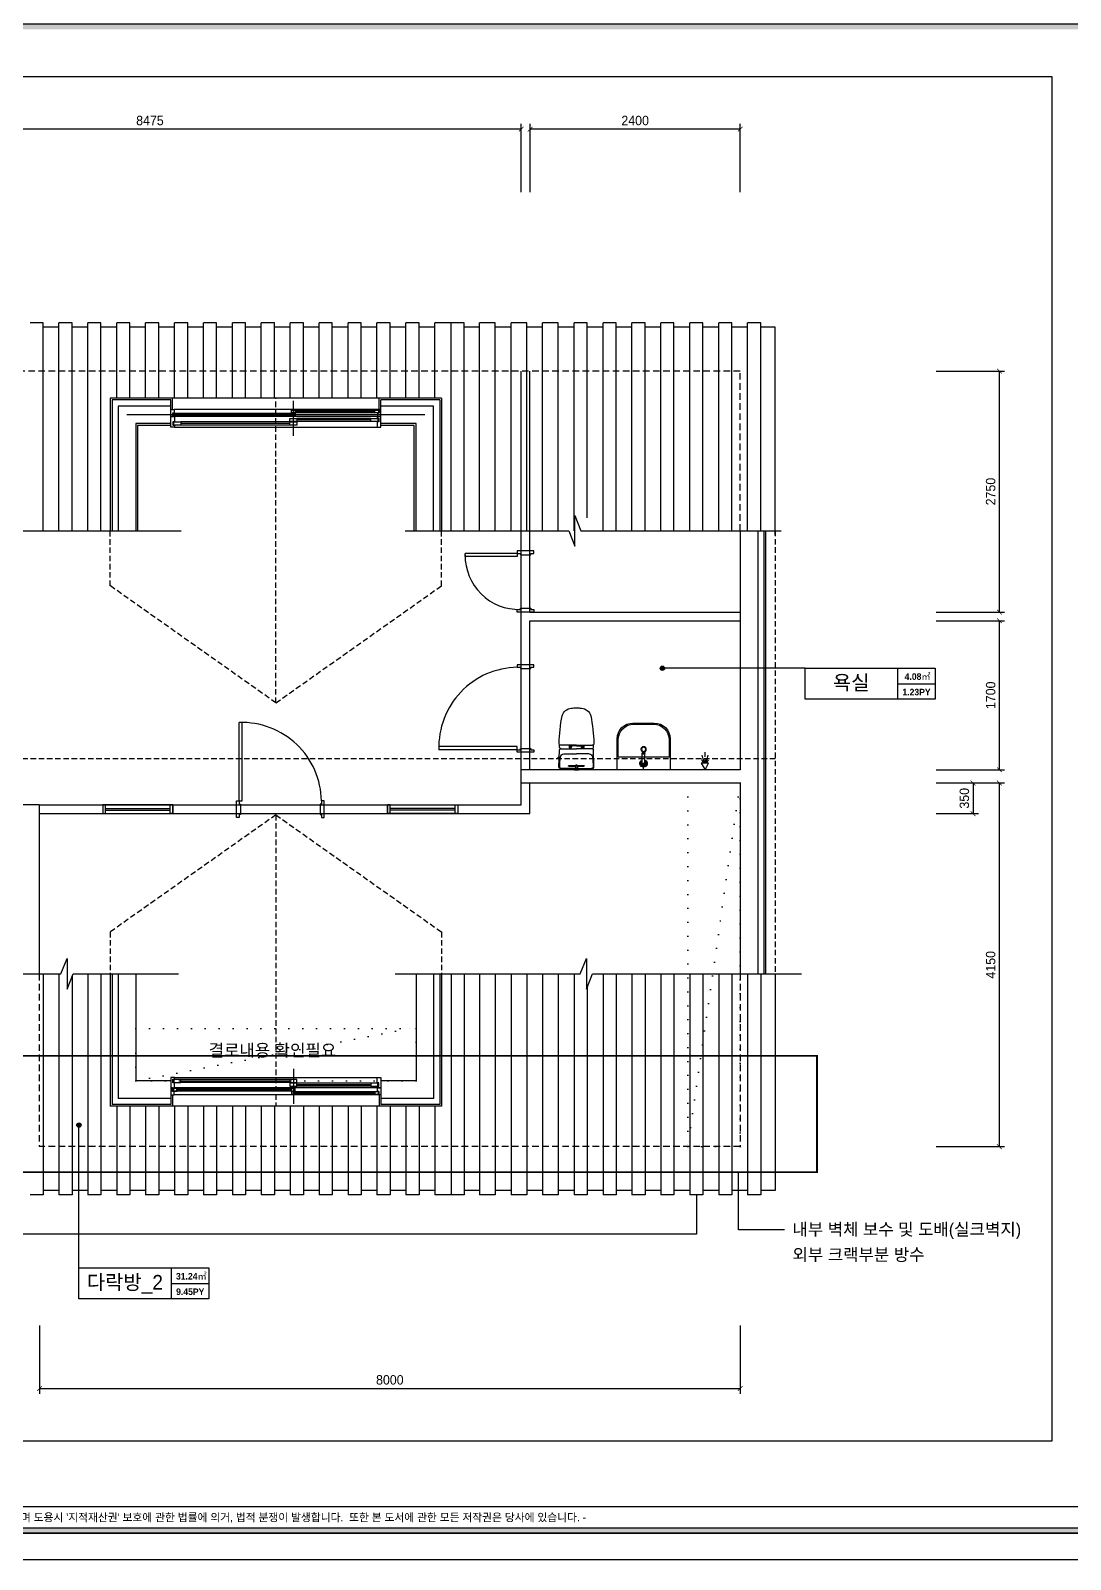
# Model space of a CAD drawing. Extents: x 11416736 to 11582377, y -14295679 to -14163266.
# Drawn here: x 11456753 to 11468621, y -14206836 to -14189391 of the extents above; entities that cross this region are included whole.
import ezdxf
from ezdxf.enums import TextEntityAlignment as Align

# ---------------------------------------------------------------- set-up
doc = ezdxf.new("R2010")
doc.units = 0
doc.header["$LTSCALE"] = 50
doc.header["$MEASUREMENT"] = 0
for name, pattern in [('DOT', [6.35, 0, -6.35]), ('HID', [2.3, 1.5, -0.8]), ('HIDDEN', [0.375, 0.25, -0.125])]:
    doc.linetypes.add(name, pattern=pattern)
doc.layers.get('0').update_dxf_attribs({"linetype": 'CONTINUOUS'})
doc.layers.get('DEFPOINTS').update_dxf_attribs({"linetype": 'CONTINUOUS'})
for name, color, linetype in [('! 01 진한선', 2, 'CONTINUOUS'), ('! 02 중간선_01', 3, 'CONTINUOUS'), ('! 04 가는선_01', 253, 'CONTINUOUS'), ('! 05 가는선_02', 252, 'CONTINUOUS'), ('! 06 중심선', 11, 'CONTINUOUS'), ('! 08 창호', 4, 'CONTINUOUS'), ('! 10 계단', 9, 'CONTINUOUS'), ('! 19 점선', 13, 'HIDDEN'), ('! 32 스크린 75', 155, 'CONTINUOUS'), ('- 02 내력벽', 2, 'CONTINUOUS'), ('- 04 마감선 01', 125, 'CONTINUOUS'), ('0-ELC TEXT', 7, 'CONTINUOUS'), ('03-TEXT', 3, 'CONTINUOUS'), ('07-DIM WAL', 5, 'CONTINUOUS'), ('6', 6, 'CONTINUOUS'), ('BATH', 4, 'CONTINUOUS'), ('C-WIN', 4, 'CONTINUOUS'), ('CO-BATH', 6, 'CONTINUOUS'), ('DIM', 7, 'CONTINUOUS'), ('F-SYM', 7, 'CONTINUOUS'), ('fin', 5, 'CONTINUOUS'), ('FORM(YOURNAME)-11', 1, 'CONTINUOUS'), ('HL', 6, 'HIDDEN'), ('TOILET-1', 6, 'CONTINUOUS'), ('도면층4', 4, 'CONTINUOUS')]:
    doc.layers.add(name, color=color, linetype=linetype)
doc.styles.add('YOURNAME', font='HY울릉도M.TTF')
doc.styles.add('넥슨고딕', font='NEXONLv1GothicBold.ttf')
doc.styles.add('코레일둥고', font='Korail_Round_Gothic_Medium.ttf')
doc.dimstyles.new('YOURNAME-60', dxfattribs={"dimscale": 60, "dimtxt": 1.8, "dimasz": 0.9, "dimexe": 1, "dimexo": 3, "dimgap": 0.7, "dimtad": 1, "dimdec": 0, "dimzin": 0, "dimdsep": 46, "dimtxsty": 'YOURNAME', "dimblk": 'ARCHTICK', "dimcen": 0, "dimclrd": 1, "dimclre": 1, "dimclrt": 7, "dimadec": 0, "dimazin": 0, "dimtfac": 1, "dimtdec": 0, "dimtix": 1, "dimtmove": 2, "dimatfit": 3, "dimldrblk": 'ARCHTICK', "dimfxl": 0, "dimtolj": 1, "dimtzin": 0, "dimarcsym": 0})

# ---------------------------------------------------------------- blocks, each defined once
blk = doc.blocks.new('FORM-PLAN')
at = {"layer": 'FORM(YOURNAME)-11'}
h = blk.add_hatch(color=256, dxfattribs=at)
h.dxf.hatch_style = 1
h.paths.add_polyline_path([(-71444, 55115), (10556, 55115), (10556, 54915), (-71444, 54915)])
h.paths.add_polyline_path([(-71444, -2085), (10556, -2085), (10556, -2285), (-71444, -2285)])
at = {"layer": 'DEFPOINTS', "color": 158}
blk.add_line((1346, -1285), (-71444, -1285), dxfattribs=at)
for points in [[(-71444, -2285), (10556, -2285), (10556, 55115), (-71444, 55115)], [(-69444, 53115), (-64, 53115), (-64, 1215), (-69444, 1215)]]:
    blk.add_lwpolyline(points, close=True, dxfattribs=at)
at = {"layer": 'FORM(YOURNAME)-11', "color": 250}
blk.add_lwpolyline([(-72444, -3285), (11556, -3285), (11556, 56115), (-72444, 56115)], close=True, dxfattribs=at)
at = {"layer": 'FORM(YOURNAME)-11'}
blk.add_lwpolyline([(-71444, -2085), (10556, -2085), (10556, -2285), (-71444, -2285)], close=True, dxfattribs=at)
at = {"layer": 'FORM(YOURNAME)-11', "color": 1, "style": 'YOURNAME'}
blk.add_text("- 본 도서는 어떠한 경우에도 무단으로 도용할 수 없으며 도용시 '지적재산권' 보호에 관한 법률에 의거, 법적 분쟁이 발생합니다.  또한 본 도서에 관한 모든 저작권은 당사에 있습니다. -", height=300, dxfattribs=at).set_placement((-32990, -1685), align=Align.MIDDLE_CENTER)
at = {"layer": 'FORM(YOURNAME)-11', "color": 3, "style": 'YOURNAME'}
for tag, height, p in [('1', 450, (9905, 18188)), ('2', 450, (9905, 17544)), ('3', 450, (9905, 16257)), ('4', 450, (9905, 14326)), ('5', 515, (9905, 12009)), ('6', 515, (9905, 9757)), ('7', 515, (9905, 7504)), ('8', 515, (9905, 5252)), ('9', 515, (9905, 2999)), ('10', 515, (5655, 811)), ('11', 515, (9905, 747)), ('12', 515, (5655, -1441)), ('13', 515, (9905, -1441))]:
    blk.add_attdef(tag, text='', height=height, dxfattribs=at).set_placement(p, align=Align.MIDDLE_RIGHT)
blk = doc.blocks.new('*U324')
at = {"layer": 'F-SYM', "xscale": 0.3, "yscale": 0.3, "zscale": 0.3}
blk.add_blockref('FORM-PLAN', (11468429, -14205851), dxfattribs=at)
blk = doc.blocks.new('FFLLOR2')
at = {"layer": '! 01 진한선'}
for points in [[(11455146, -14195269), (11457011, -14195269), (11457081, -14195444), (11457081, -14195094), (11457151, -14195269), (11459237, -14195269)], [(11461796, -14195269), (11463661, -14195269), (11463731, -14195444), (11463731, -14195094), (11463801, -14195269), (11466087, -14195269)], [(11456948, -14200324), (11457866, -14200324), (11457936, -14200149), (11457936, -14200499), (11458006, -14200324), (11459209, -14200324)], [(11461680, -14200324), (11463794, -14200324), (11463864, -14200149), (11463864, -14200499), (11463934, -14200324), (11466318, -14200324)]]:
    blk.add_lwpolyline(points, dxfattribs=at)
at = {"layer": '! 02 중간선_01', "color": 3}
for p, q in [((11457663, -14192896), (11457513, -14192896)), ((11457843, -14192946), (11457663, -14192946)), ((11457993, -14192896), (11457843, -14192896)), ((11458173, -14192946), (11457993, -14192946)), ((11458323, -14192896), (11458173, -14192896)), ((11458503, -14192946), (11458323, -14192946)), ((11458653, -14192896), (11458503, -14192896)), ((11458833, -14192946), (11458653, -14192946)), ((11458983, -14192896), (11458833, -14192896)), ((11459163, -14192946), (11458983, -14192946)), ((11459313, -14192896), (11459163, -14192896)), ((11459493, -14192946), (11459313, -14192946)), ((11459643, -14192896), (11459493, -14192896)), ((11459823, -14192946), (11459643, -14192946)), ((11459973, -14192896), (11459823, -14192896)), ((11460153, -14192946), (11459973, -14192946)), ((11460303, -14192896), (11460153, -14192896)), ((11460483, -14192946), (11460303, -14192946)), ((11460633, -14192896), (11460483, -14192896)), ((11460813, -14192946), (11460633, -14192946)), ((11460963, -14192896), (11460813, -14192896)), ((11461143, -14192946), (11460963, -14192946)), ((11461293, -14192896), (11461143, -14192896)), ((11461473, -14192946), (11461293, -14192946)), ((11461623, -14192896), (11461473, -14192896)), ((11461803, -14192946), (11461623, -14192946)), ((11461953, -14192896), (11461803, -14192896)), ((11462133, -14192946), (11461953, -14192946)), ((11462319, -14192896), (11462133, -14192896)), ((11462469, -14192896), (11462283, -14192896)), ((11462469, -14192946), (11462469, -14192896)), ((11462643, -14192946), (11462469, -14192946)), ((11462823, -14192896), (11462643, -14192896)), ((11463003, -14192946), (11462823, -14192946)), ((11463183, -14192896), (11463003, -14192896)), ((11463363, -14192946), (11463183, -14192946)), ((11463543, -14192896), (11463363, -14192896)), ((11463723, -14192946), (11463543, -14192946)), ((11463873, -14192896), (11463723, -14192896)), ((11464053, -14192946), (11463873, -14192946)), ((11464203, -14192896), (11464053, -14192896)), ((11464383, -14192946), (11464203, -14192946)), ((11464533, -14192896), (11464383, -14192896)), ((11464713, -14192946), (11464533, -14192946)), ((11464863, -14192896), (11464713, -14192896)), ((11465043, -14192946), (11464863, -14192946)), ((11465193, -14192896), (11465043, -14192896)), ((11465373, -14192946), (11465193, -14192946)), ((11465523, -14192896), (11465373, -14192896)), ((11465703, -14192946), (11465523, -14192946)), ((11465853, -14192896), (11465703, -14192896)), ((11466019, -14192946), (11465853, -14192946)), ((11466019, -14195319), (11466019, -14192946)), ((11466019, -14200324), (11466019, -14202796)), ((11457843, -14202796), (11457663, -14202796)), ((11458173, -14202796), (11457993, -14202796)), ((11458503, -14202796), (11458323, -14202796)), ((11458833, -14202796), (11458653, -14202796)), ((11459163, -14202796), (11458983, -14202796)), ((11459493, -14202796), (11459313, -14202796)), ((11459823, -14202796), (11459643, -14202796)), ((11460153, -14202796), (11459973, -14202796)), ((11460483, -14202796), (11460303, -14202796)), ((11460813, -14202796), (11460633, -14202796)), ((11461143, -14202796), (11460963, -14202796)), ((11461473, -14202796), (11461293, -14202796)), ((11461803, -14202796), (11461623, -14202796)), ((11462133, -14202796), (11461953, -14202796)), ((11462643, -14202796), (11462469, -14202796)), ((11462469, -14202796), (11462469, -14202846)), ((11463003, -14202796), (11462823, -14202796)), ((11463363, -14202796), (11463183, -14202796)), ((11463723, -14202796), (11463543, -14202796)), ((11464053, -14202796), (11463873, -14202796)), ((11464383, -14202796), (11464203, -14202796)), ((11464713, -14202796), (11464533, -14202796)), ((11465043, -14202796), (11464863, -14202796)), ((11465373, -14202796), (11465193, -14202796)), ((11465703, -14202796), (11465523, -14202796)), ((11466019, -14202796), (11465853, -14202796)), ((11457663, -14202846), (11457513, -14202846)), ((11457993, -14202846), (11457843, -14202846)), ((11458323, -14202846), (11458173, -14202846)), ((11458653, -14202846), (11458503, -14202846)), ((11458983, -14202846), (11458833, -14202846)), ((11459313, -14202846), (11459163, -14202846)), ((11459643, -14202846), (11459493, -14202846)), ((11459973, -14202846), (11459823, -14202846)), ((11460303, -14202846), (11460153, -14202846)), ((11460633, -14202846), (11460483, -14202846)), ((11460963, -14202846), (11460813, -14202846)), ((11461293, -14202846), (11461143, -14202846)), ((11461623, -14202846), (11461473, -14202846)), ((11461953, -14202846), (11461803, -14202846)), ((11462319, -14202846), (11462133, -14202846)), ((11462319, -14202846), (11462319, -14202846)), ((11462469, -14202846), (11462319, -14202846)), ((11462823, -14202846), (11462643, -14202846)), ((11463183, -14202846), (11463003, -14202846)), ((11463543, -14202846), (11463363, -14202846)), ((11463873, -14202846), (11463723, -14202846)), ((11464203, -14202846), (11464053, -14202846)), ((11464533, -14202846), (11464383, -14202846)), ((11464863, -14202846), (11464713, -14202846)), ((11465193, -14202846), (11465043, -14202846)), ((11465523, -14202846), (11465373, -14202846)), ((11465853, -14202846), (11465703, -14202846))]:
    blk.add_line(p, q, dxfattribs=at)
at = {"layer": '! 04 가는선_01', "ltscale": 30}
for p, q in [((11457663, -14195269), (11457663, -14192896)), ((11457843, -14195269), (11457843, -14192896)), ((11457993, -14195269), (11457993, -14192896)), ((11458173, -14195269), (11458173, -14192896)), ((11458323, -14195269), (11458323, -14192896)), ((11458503, -14193756), (11458503, -14192896)), ((11458653, -14193756), (11458653, -14192896)), ((11458833, -14193756), (11458833, -14192896)), ((11458983, -14193756), (11458983, -14192896)), ((11459163, -14193756), (11459163, -14192896)), ((11459313, -14193756), (11459313, -14192896)), ((11459493, -14193756), (11459493, -14192896)), ((11459643, -14193756), (11459643, -14192896)), ((11459823, -14193756), (11459823, -14192896)), ((11459973, -14193756), (11459973, -14192896)), ((11460153, -14193756), (11460153, -14192896)), ((11460303, -14193756), (11460303, -14192896)), ((11460483, -14193756), (11460483, -14192896)), ((11460633, -14193756), (11460633, -14192896)), ((11460813, -14193756), (11460813, -14192896)), ((11460963, -14193756), (11460963, -14192896)), ((11461143, -14193756), (11461143, -14192896)), ((11461293, -14193756), (11461293, -14192896)), ((11461473, -14193756), (11461473, -14192896)), ((11461623, -14193756), (11461623, -14192896)), ((11461803, -14193756), (11461803, -14192896)), ((11461953, -14193756), (11461953, -14192896)), ((11462133, -14193756), (11462133, -14192896)), ((11462319, -14195269), (11462319, -14192896)), ((11462469, -14195269), (11462469, -14192946)), ((11462643, -14195269), (11462643, -14192896)), ((11462823, -14195269), (11462823, -14192896)), ((11463003, -14195269), (11463003, -14192896)), ((11463183, -14195269), (11463183, -14192896)), ((11463363, -14195269), (11463363, -14192896)), ((11463543, -14195269), (11463543, -14192896)), ((11463723, -14195269), (11463723, -14192896)), ((11463873, -14195121), (11463873, -14192896)), ((11464053, -14195269), (11464053, -14192896)), ((11464203, -14195269), (11464203, -14192896)), ((11464383, -14195269), (11464383, -14192896)), ((11464533, -14195269), (11464533, -14192896)), ((11464713, -14195269), (11464713, -14192896)), ((11464863, -14195269), (11464863, -14192896)), ((11465043, -14195269), (11465043, -14192896)), ((11465193, -14195269), (11465193, -14192896)), ((11465373, -14195269), (11465373, -14192896)), ((11465523, -14195269), (11465523, -14192896)), ((11465703, -14195269), (11465703, -14192896)), ((11465853, -14195269), (11465853, -14192896)), ((11457663, -14200324), (11457663, -14202846)), ((11457843, -14200324), (11457843, -14202846)), ((11457993, -14200355), (11457993, -14202846)), ((11458173, -14200324), (11458173, -14202846)), ((11458323, -14200324), (11458323, -14202846)), ((11462319, -14200324), (11462319, -14202846)), ((11462469, -14200324), (11462469, -14202796)), ((11462643, -14200324), (11462643, -14202846)), ((11462823, -14200324), (11462823, -14202846)), ((11463003, -14200324), (11463003, -14202846)), ((11463183, -14200324), (11463183, -14202846)), ((11463363, -14200324), (11463363, -14202846)), ((11463543, -14200324), (11463543, -14202846)), ((11463723, -14200324), (11463723, -14202846)), ((11464053, -14200324), (11464053, -14202846)), ((11464203, -14200324), (11464203, -14202846)), ((11464383, -14200324), (11464383, -14202846)), ((11464533, -14200324), (11464533, -14202846)), ((11464713, -14200324), (11464713, -14202846)), ((11464863, -14200324), (11464863, -14202846)), ((11465043, -14200324), (11465043, -14202846)), ((11465193, -14200324), (11465193, -14202846)), ((11465373, -14200324), (11465373, -14202846)), ((11465523, -14200324), (11465523, -14202846)), ((11465703, -14200324), (11465703, -14202846)), ((11465853, -14200324), (11465853, -14202846)), ((11463873, -14200472), (11463873, -14202846)), ((11458503, -14201836), (11458503, -14202846)), ((11458653, -14201836), (11458653, -14202846)), ((11458833, -14201836), (11458833, -14202846)), ((11458983, -14201836), (11458983, -14202846)), ((11459163, -14201836), (11459163, -14202846)), ((11459313, -14201836), (11459313, -14202846)), ((11459493, -14201836), (11459493, -14202846)), ((11459643, -14201836), (11459643, -14202846)), ((11459823, -14201836), (11459823, -14202846)), ((11459973, -14201836), (11459973, -14202846)), ((11460153, -14201836), (11460153, -14202846)), ((11460303, -14201836), (11460303, -14202846)), ((11460483, -14201836), (11460483, -14202846)), ((11460633, -14201836), (11460633, -14202846)), ((11460813, -14201836), (11460813, -14202846)), ((11460963, -14201836), (11460963, -14202846)), ((11461143, -14201836), (11461143, -14202846)), ((11461293, -14201836), (11461293, -14202846)), ((11461473, -14201836), (11461473, -14202846)), ((11461623, -14201836), (11461623, -14202846)), ((11461803, -14201836), (11461803, -14202846)), ((11461953, -14201836), (11461953, -14202846)), ((11462133, -14201836), (11462133, -14202846))]:
    blk.add_line(p, q, dxfattribs=at)
at = {"layer": '! 05 가는선_02', "ltscale": 30}
for p, q in [((11461499, -14193756), (11459139, -14193756)), ((11461499, -14201836), (11459139, -14201836))]:
    blk.add_line(p, q, dxfattribs=at)
at = {"layer": '! 06 중심선'}
blk.add_line((11462019, -14193946), (11458619, -14193946), dxfattribs=at)
at = {"layer": '! 10 계단', "ltscale": 30}
blk.add_lwpolyline([(11465119, -14202846), (11465119, -14203296), (11454544, -14203296), (11454544, -14202846)], dxfattribs=at)
at = {"layer": '! 19 점선', "linetype": 'HIDDEN', "ltscale": 5}
for p, q in [((11460319, -14197232), (11460319, -14193756)), ((11458429, -14195897), (11458429, -14195269)), ((11462209, -14195897), (11462209, -14195269)), ((11466019, -14195269), (11466019, -14200324)), ((11460319, -14197232), (11458429, -14195897)), ((11460319, -14197232), (11462209, -14195897)), ((11466019, -14197871), (11451619, -14197871)), ((11460319, -14198511), (11458429, -14199846)), ((11460319, -14198511), (11460319, -14201836)), ((11460319, -14198511), (11462209, -14199846)), ((11458429, -14199846), (11458429, -14200324)), ((11462209, -14199846), (11462209, -14200324))]:
    blk.add_line(p, q, dxfattribs=at)
at = {"layer": '! 32 스크린 75'}
for p, q in [((11461499, -14193886), (11459159, -14193886)), ((11461449, -14193893), (11460499, -14193893)), ((11460519, -14194184), (11460519, -14193784)), ((11461449, -14193904), (11460539, -14193904)), ((11461449, -14193912), (11460539, -14193912)), ((11460499, -14193929), (11459149, -14193929)), ((11461474, -14193966), (11459164, -14193966)), ((11459164, -14194086), (11461474, -14194086)), ((11460499, -14193940), (11459189, -14193940)), ((11460499, -14193948), (11459189, -14193948)), ((11460499, -14193959), (11459189, -14193959)), ((11460479, -14194027), (11459234, -14194027)), ((11460479, -14194044), (11459234, -14194044)), ((11460479, -14194062), (11459234, -14194062)), ((11461449, -14193923), (11460539, -14193923)), ((11461404, -14193986), (11460559, -14193986)), ((11461404, -14194003), (11460559, -14194003)), ((11461404, -14194021), (11460559, -14194021)), ((11460519, -14201409), (11460519, -14201809)), ((11459164, -14201506), (11461474, -14201506)), ((11460479, -14201531), (11459234, -14201531)), ((11460479, -14201549), (11459234, -14201549)), ((11460479, -14201566), (11459234, -14201566)), ((11461404, -14201572), (11460559, -14201572)), ((11461404, -14201590), (11460559, -14201590)), ((11460499, -14201663), (11459149, -14201663)), ((11461499, -14201706), (11459159, -14201706)), ((11461474, -14201626), (11459164, -14201626)), ((11460499, -14201633), (11459189, -14201633)), ((11460499, -14201644), (11459189, -14201644)), ((11460499, -14201652), (11459189, -14201652)), ((11461449, -14201699), (11460499, -14201699)), ((11461449, -14201669), (11460539, -14201669)), ((11461449, -14201680), (11460539, -14201680)), ((11461449, -14201688), (11460539, -14201688)), ((11461404, -14201607), (11460559, -14201607))]:
    blk.add_line(p, q, dxfattribs=at)
for points in [[(11459119, -14193911), (11459119, -14193886), (11459159, -14193886), (11459159, -14193926), (11459139, -14193926), (11459139, -14193966), (11459119, -14193966), (11459119, -14193941)], [(11461519, -14193911), (11461519, -14193886), (11461499, -14193886), (11461499, -14193926), (11461479, -14193926), (11461479, -14193966), (11461519, -14193966), (11461519, -14193941)], [(11459119, -14201681), (11459119, -14201706), (11459159, -14201706), (11459159, -14201666), (11459139, -14201666), (11459139, -14201626), (11459119, -14201626), (11459119, -14201651)], [(11461519, -14201681), (11461519, -14201706), (11461499, -14201706), (11461499, -14201666), (11461479, -14201666), (11461479, -14201626), (11461519, -14201626), (11461519, -14201651)]]:
    blk.add_lwpolyline(points, dxfattribs=at)
for points in [[(11460539, -14193923), (11460499, -14193923), (11460499, -14193893), (11460539, -14193893)], [(11461489, -14193923), (11461449, -14193923), (11461449, -14193893), (11461489, -14193893)], [(11459119, -14193966), (11459164, -14193966), (11459164, -14194024), (11459144, -14194024), (11459144, -14194065), (11459164, -14194065), (11459164, -14194086), (11459119, -14194086)], [(11459189, -14193959), (11459149, -14193959), (11459149, -14193929), (11459189, -14193929)], [(11459234, -14194062), (11459154, -14194062), (11459154, -14194027), (11459234, -14194027)], [(11460559, -14194021), (11460479, -14194021), (11460479, -14193986), (11460559, -14193986)], [(11460559, -14194062), (11460479, -14194062), (11460479, -14194027), (11460559, -14194027)], [(11460539, -14193959), (11460499, -14193959), (11460499, -14193929), (11460539, -14193929)], [(11461484, -14194021), (11461404, -14194021), (11461404, -14193986), (11461484, -14193986)], [(11461519, -14193966), (11461474, -14193966), (11461474, -14193983), (11461494, -14193983), (11461494, -14194024), (11461474, -14194024), (11461474, -14194086), (11461519, -14194086)], [(11459119, -14201626), (11459164, -14201626), (11459164, -14201569), (11459144, -14201569), (11459144, -14201528), (11459164, -14201528), (11459164, -14201506), (11459119, -14201506)], [(11459234, -14201531), (11459154, -14201531), (11459154, -14201566), (11459234, -14201566)], [(11460559, -14201531), (11460479, -14201531), (11460479, -14201566), (11460559, -14201566)], [(11460559, -14201572), (11460479, -14201572), (11460479, -14201607), (11460559, -14201607)], [(11461484, -14201572), (11461404, -14201572), (11461404, -14201607), (11461484, -14201607)], [(11461519, -14201626), (11461474, -14201626), (11461474, -14201610), (11461494, -14201610), (11461494, -14201569), (11461474, -14201569), (11461474, -14201506), (11461519, -14201506)], [(11459189, -14201633), (11459149, -14201633), (11459149, -14201663), (11459189, -14201663)], [(11460539, -14201633), (11460499, -14201633), (11460499, -14201663), (11460539, -14201663)], [(11460539, -14201669), (11460499, -14201669), (11460499, -14201699), (11460539, -14201699)], [(11461489, -14201669), (11461449, -14201669), (11461449, -14201699), (11461489, -14201699)]]:
    blk.add_lwpolyline(points, close=True, dxfattribs=at)
at = {"layer": '- 02 내력벽', "linetype": 'HID'}
for p, q in [((11465619, -14193446), (11455819, -14193446)), ((11465619, -14195269), (11465619, -14193446)), ((11465619, -14200324), (11465619, -14202296)), ((11465619, -14202296), (11457619, -14202296))]:
    blk.add_line(p, q, dxfattribs=at)
at = {"layer": '- 02 내력벽', "ltscale": 30}
for p, q in [((11459119, -14193846), (11458519, -14193846)), ((11458519, -14193846), (11458519, -14195269)), ((11462119, -14193846), (11461519, -14193846)), ((11459119, -14194046), (11458719, -14194046)), ((11458719, -14194046), (11458719, -14195269)), ((11461919, -14194046), (11461519, -14194046)), ((11461919, -14195269), (11461919, -14194046)), ((11465619, -14195269), (11465619, -14197996)), ((11465819, -14195269), (11465819, -14200324)), ((11465619, -14197996), (11463119, -14197996)), ((11463119, -14198146), (11463119, -14197996)), ((11463119, -14198146), (11465619, -14198146)), ((11465619, -14198146), (11465619, -14200324)), ((11457619, -14198396), (11456969, -14198396)), ((11457619, -14198396), (11457619, -14200324)), ((11458519, -14200324), (11458519, -14201746)), ((11458719, -14200324), (11458719, -14201546)), ((11461919, -14200324), (11461919, -14201546)), ((11459119, -14201546), (11458719, -14201546)), ((11461919, -14201546), (11461519, -14201546)), ((11459119, -14201746), (11458519, -14201746)), ((11462119, -14201746), (11461519, -14201746))]:
    blk.add_line(p, q, dxfattribs=at)
at = {"layer": '- 02 내력벽'}
for p, q in [((11459119, -14194046), (11459119, -14193846)), ((11461519, -14194046), (11461519, -14193846)), ((11462119, -14195269), (11462119, -14193846)), ((11462119, -14200324), (11462119, -14201746)), ((11459119, -14201546), (11459119, -14201746)), ((11461519, -14201546), (11461519, -14201746))]:
    blk.add_line(p, q, dxfattribs=at)
at = {"layer": '- 02 내력벽', "linetype": 'HID'}
blk.add_lwpolyline([(11457619, -14200324), (11457619, -14202296)], dxfattribs=at)
at = {"layer": '- 04 마감선 01'}
for p, q in [((11459139, -14193756), (11458429, -14193756)), ((11458429, -14193756), (11458429, -14195269)), ((11459119, -14193776), (11458449, -14193776)), ((11458449, -14193776), (11458449, -14195269)), ((11459119, -14193846), (11459119, -14193776)), ((11459139, -14193886), (11459139, -14193756)), ((11462209, -14193756), (11461499, -14193756)), ((11461499, -14193886), (11461499, -14193756)), ((11462189, -14193776), (11461519, -14193776)), ((11461519, -14193846), (11461519, -14193776)), ((11462189, -14193776), (11462189, -14195269)), ((11462209, -14193756), (11462209, -14195269)), ((11458739, -14194066), (11458739, -14195269)), ((11459119, -14194066), (11458739, -14194066)), ((11461899, -14194066), (11461519, -14194066)), ((11461899, -14195269), (11461899, -14194066)), ((11465889, -14195269), (11465889, -14200324)), ((11465909, -14195269), (11465909, -14200324)), ((11458429, -14200324), (11458429, -14201836)), ((11458449, -14200324), (11458449, -14201816)), ((11462189, -14200324), (11462189, -14201816)), ((11462209, -14200324), (11462209, -14201836)), ((11459119, -14201746), (11459119, -14201816)), ((11459139, -14201706), (11459139, -14201836)), ((11461499, -14201706), (11461499, -14201836)), ((11461519, -14201746), (11461519, -14201816)), ((11459139, -14201836), (11458429, -14201836)), ((11459119, -14201816), (11458449, -14201816)), ((11462209, -14201836), (11461499, -14201836)), ((11462189, -14201816), (11461519, -14201816))]:
    blk.add_line(p, q, dxfattribs=at)
at = {"layer": '6', "ltscale": 30}
for p, q in [((11463119, -14197996), (11463119, -14193446)), ((11463219, -14196196), (11463219, -14193446)), ((11463219, -14196196), (11465619, -14196196)), ((11463219, -14196296), (11465619, -14196296)), ((11463219, -14197996), (11463219, -14196296)), ((11463119, -14198396), (11463119, -14198146)), ((11463219, -14198496), (11463219, -14198146)), ((11457619, -14198396), (11463119, -14198396)), ((11457619, -14198496), (11463219, -14198496))]:
    blk.add_line(p, q, dxfattribs=at)
blk = doc.blocks.new('A$C4B2D31F0')
for p, q in [((169, 707), (217, 707)), ((193, 707), (193, 716))]:
    blk.add_line(p, q)
at = {"layer": 'fin', "color": 4}
for p, q in [((185, 691), (20, 691)), ((37, 692), (25, 692)), ((37, 692), (50, 692)), ((48, 524), (193, 524)), ((338, 524), (193, 524)), ((201, 691), (366, 691)), ((13, 466), (193, 466)), ((193, 427), (14, 427)), ((373, 466), (193, 466)), ((193, 427), (372, 427))]:
    blk.add_line(p, q, dxfattribs=at)
for points in [[(20, 691), (8, 691, 0.421209), (-7, 676), (-2, 481, 0.001659)], [(366, 691), (378, 691, -0.421209), (393, 676), (388, 481, -0.001659)], [(13, 466, 0.371724), (-2, 451, 0.003515), (-1, 420, 0.320541)], [(373, 466, -0.371724), (388, 451, -0.003515), (387, 420, -0.320541)]]:
    blk.add_lwpolyline(points, format="xyb", dxfattribs=at)
for centre, radius, start, end in [((25, 707), 15, 180, 270), ((50, 707), 15, 270, 0), ((20, 675), 16, 90, 179.3116), ((1004, 663), 1000, 179.3116, 185.9437), ((49, 564), 40, 185.9437, 267.5129), ((336, 564), 40, 272.4871, 354.0563), ((366, 675), 16, 0.6884, 90), ((-618, 663), 1000, 354.0563, 0.6884), ((14, 407), 20, 90, 182.3333), ((2198, 496), 2206, 182.3333, 190.6081), ((13, 481), 15, 181.3651, 270), ((-1812, 496), 2206, 349.3919, 357.6667), ((372, 407), 20, 357.6667, 90), ((373, 481), 15, 270, 358.6349), ((149, 129), 126, 198.2964, 263.4241), ((193, 406), 406, 261.6993, 270), ((193, 406), 406, 270, 278.3007), ((237, 129), 126, 276.5759, 341.7036)]:
    blk.add_arc(centre, radius, start, end, dxfattribs=at)
at = {"layer": 'HL', "linetype": 'Continuous'}
for p, q in [((169, 697), (169, 707)), ((217, 697), (217, 707)), ((-16, 577), (-16, 565)), ((-12, 581), (-5, 581)), ((-12, 561), (-4, 561)), ((106, 666), (184, 666)), ((106, 659), (185, 659)), ((169, 697), (217, 697)), ((186, 693), (181, 697)), ((182, 686), (186, 693)), ((187, 651), (182, 686)), ((182, 686), (204, 686)), ((186, 693), (200, 693)), ((187, 651), (199, 651)), ((199, 651), (204, 686)), ((200, 693), (205, 697)), ((204, 686), (200, 693)), ((200, 659), (279, 659)), ((201, 666), (279, 666)), ((193, 434), (147, 434)), ((193, 434), (239, 434))]:
    blk.add_line(p, q, dxfattribs=at)
for points in [[(110, 427), (110, 451, -0.414214), (114, 455), (131, 455, -0.414214), (135, 451), (135, 435), (135, 427)], [(135, 435), (145, 435, -0.414214), (147, 433), (147, 427)], [(251, 435), (241, 435, 0.414214), (239, 433), (239, 427)], [(276, 427), (276, 451, 0.414214), (272, 455), (255, 455, 0.414214), (251, 451), (251, 435), (251, 427)]]:
    blk.add_lwpolyline(points, format="xyb", dxfattribs=at)
for centre in [(123, 441), (263, 441)]:
    blk.add_circle(centre, 8, dxfattribs=at)
for centre, radius, start, end in [((-12, 577), 4, 90, 180), ((-12, 565), 4, 180, 270), ((106, 663), 3.5, 90, 270), ((279, 663), 3.5, 270, 90)]:
    blk.add_arc(centre, radius, start, end, dxfattribs=at)
blk = doc.blocks.new('B-003')
blk.add_line((0, 0), (0, -65))
at = {"layer": 'CO-BATH'}
for p, q in [((-252, 0), (-252, -295)), ((252, 0), (-252, 0)), ((252, -295), (252, 0)), ((-102, -445), (102, -445))]:
    blk.add_line(p, q, dxfattribs=at)
at = {"layer": 'CO-BATH', "color": 8}
for p, q in [((-242, -120), (-242, -285)), ((242, -120), (-242, -120)), ((-13, -60), (-13, -151)), ((12, -60), (12, -151)), ((242, -285), (242, -120)), ((-15, -156), (-15, -161)), ((-15, -161), (14, -161)), ((-14, -151), (-14, -156)), ((13, -151), (13, -156)), ((14, -156), (14, -161)), ((-92, -435), (92, -435))]:
    blk.add_line(p, q, dxfattribs=at)
at = {"layer": 'CO-BATH', "color": 251}
for p, q in [((-15, -156), (14, -156)), ((-14, -151), (13, -151))]:
    blk.add_line(p, q, dxfattribs=at)
at = {"layer": 'CO-BATH', "color": 8}
blk.add_circle((0, -195), 25, dxfattribs=at)
at = {"layer": 'CO-BATH', "color": 251}
blk.add_circle((0, -195), 20, dxfattribs=at)
at = {"layer": 'CO-BATH', "color": 8}
for centre, radius, start, end in [((0, -60), 35, 290.9248, 249.0751), ((0, -60), 12.5, 360, 180), ((-92, -285), 150, 180, 270), ((92, -285), 150, 270, 0)]:
    blk.add_arc(centre, radius, start, end, dxfattribs=at)
at = {"layer": 'CO-BATH', "color": 251}
for radius, start, end in [(30, 294.6243, 245.3757), (25, 300, 240), (18, 313.9829, 226.017)]:
    blk.add_arc((0, -60), radius, start, end, dxfattribs=at)
at = {"layer": 'CO-BATH'}
for centre, start, end in [((-102, -295), 180, 270), ((102, -295), 270, 0)]:
    blk.add_arc(centre, 150, start, end, dxfattribs=at)
blk = doc.blocks.new('AC-8')
at = {"layer": 'BATH'}
for p, q in [((-51, 54), (0, 143)), ((45, 54), (-51, 54)), ((-25, 47), (-46, 12)), ((-14, 47), (-28, -8)), ((-2, 49), (-2, -11)), ((0, 143), (45, 54)), ((10, 47), (25, -8)), ((22, 47), (43, 12)), ((-31, -16), (-41, -49)), ((-2, -27), (-2, -89)), ((28, -16), (38, -49))]:
    blk.add_line(p, q, dxfattribs=at)
blk = doc.blocks.new('_ARCHTICK')
at = {"color": 0, "linetype": 'ByBlock', "const_width": 0.15}
blk.add_lwpolyline([(-0.5, -0.5), (0.5, 0.5)], dxfattribs=at)
blk = doc.blocks.new('*D196')
at = {"layer": 'DEFPOINTS', "color": 0, "ltscale": 30}
for p in [(11462453, -14190516), (11462453, -14191416), (11464853, -14191416)]:
    blk.add_point(p, dxfattribs=at)
at = {"layer": 'DIM', "color": 1, "lineweight": -2, "ltscale": 30}
for p, q in [((11462453, -14191236), (11462453, -14190456)), ((11464853, -14190516), (11462453, -14190516)), ((11464853, -14191236), (11464853, -14190456))]:
    blk.add_line(p, q, dxfattribs=at)
at = {"layer": 'DIM', "color": 1, "lineweight": -2, "ltscale": 30, "xscale": 54, "yscale": 54, "zscale": 54, "rotation": 180}
blk.add_blockref('_ARCHTICK', (11462453, -14190516), dxfattribs=at)
at = {"layer": 'DIM', "color": 1, "lineweight": -2, "ltscale": 30, "xscale": 54, "yscale": 54, "zscale": 54}
blk.add_blockref('_ARCHTICK', (11464853, -14190516), dxfattribs=at)
at = {"layer": 'DIM', "color": 7, "ltscale": 30, "insert": (11463653, -14190418), "char_height": 108, "attachment_point": 5, "style": 'YOURNAME'}
blk.add_mtext('\\A1;2400', dxfattribs=at)
blk = doc.blocks.new('*D197')
at = {"layer": 'DEFPOINTS', "color": 0, "ltscale": 30}
for p in [(11453878, -14190516), (11453878, -14191416), (11462353, -14191416)]:
    blk.add_point(p, dxfattribs=at)
at = {"layer": 'DIM', "color": 1, "lineweight": -2, "ltscale": 30}
for p, q in [((11453878, -14191236), (11453878, -14190456)), ((11462353, -14190516), (11453878, -14190516)), ((11462353, -14191236), (11462353, -14190456))]:
    blk.add_line(p, q, dxfattribs=at)
at = {"layer": 'DIM', "color": 1, "lineweight": -2, "ltscale": 30, "xscale": 54, "yscale": 54, "zscale": 54, "rotation": 180}
blk.add_blockref('_ARCHTICK', (11453878, -14190516), dxfattribs=at)
at = {"layer": 'DIM', "color": 1, "lineweight": -2, "ltscale": 30, "xscale": 54, "yscale": 54, "zscale": 54}
blk.add_blockref('_ARCHTICK', (11462353, -14190516), dxfattribs=at)
at = {"layer": 'DIM', "color": 7, "ltscale": 30, "insert": (11458115, -14190418), "char_height": 108, "attachment_point": 5, "style": 'YOURNAME'}
blk.add_mtext('\\A1;8475', dxfattribs=at)
blk = doc.blocks.new('*D203')
at = {"layer": 'DEFPOINTS', "color": 0, "ltscale": 30}
for p in [(11456853, -14203986), (11464853, -14203986), (11464853, -14204886)]:
    blk.add_point(p, dxfattribs=at)
at = {"layer": 'DIM', "color": 1, "lineweight": -2, "ltscale": 30}
for p, q in [((11456853, -14204166), (11456853, -14204946)), ((11464853, -14204166), (11464853, -14204946)), ((11456853, -14204886), (11464853, -14204886))]:
    blk.add_line(p, q, dxfattribs=at)
at = {"layer": 'DIM', "color": 1, "lineweight": -2, "ltscale": 30, "xscale": 54, "yscale": 54, "zscale": 54, "rotation": 180}
blk.add_blockref('_ARCHTICK', (11456853, -14204886), dxfattribs=at)
at = {"layer": 'DIM', "color": 1, "lineweight": -2, "ltscale": 30, "xscale": 54, "yscale": 54, "zscale": 54}
blk.add_blockref('_ARCHTICK', (11464853, -14204886), dxfattribs=at)
at = {"layer": 'DIM', "color": 7, "ltscale": 30, "insert": (11460853, -14204788), "char_height": 108, "attachment_point": 5, "style": 'YOURNAME'}
blk.add_mtext('\\A1;8000', dxfattribs=at)
blk = doc.blocks.new('*D204')
at = {"layer": 'DEFPOINTS', "color": 0, "ltscale": 30}
for p in [(11466910, -14197976), (11467810, -14197976), (11466910, -14202126)]:
    blk.add_point(p, dxfattribs=at)
at = {"layer": 'DIM', "color": 1, "lineweight": -2, "ltscale": 30}
for p, q in [((11467090, -14197976), (11467870, -14197976)), ((11467810, -14202126), (11467810, -14197976)), ((11467090, -14202126), (11467870, -14202126))]:
    blk.add_line(p, q, dxfattribs=at)
at = {"layer": 'DIM', "color": 1, "lineweight": -2, "ltscale": 30, "xscale": 54, "yscale": 54, "zscale": 54}
for p, rotation in [((11467810, -14197976), 90), ((11467810, -14202126), 270)]:
    blk.add_blockref('_ARCHTICK', p, dxfattribs=dict(at, rotation=rotation))
at = {"layer": 'DIM', "color": 7, "ltscale": 30, "insert": (11467711, -14200051), "char_height": 108, "attachment_point": 5, "rotation": 90, "style": 'YOURNAME'}
blk.add_mtext('\\A1;4150', dxfattribs=at)
blk = doc.blocks.new('*D205')
at = {"layer": 'DEFPOINTS', "color": 0, "ltscale": 30}
for p in [(11466910, -14196126), (11467810, -14196126), (11466910, -14197826)]:
    blk.add_point(p, dxfattribs=at)
at = {"layer": 'DIM', "color": 1, "lineweight": -2, "ltscale": 30}
for p, q in [((11467090, -14196126), (11467870, -14196126)), ((11467810, -14197826), (11467810, -14196126)), ((11467090, -14197826), (11467870, -14197826))]:
    blk.add_line(p, q, dxfattribs=at)
at = {"layer": 'DIM', "color": 1, "lineweight": -2, "ltscale": 30, "xscale": 54, "yscale": 54, "zscale": 54}
for p, rotation in [((11467810, -14196126), 90), ((11467810, -14197826), 270)]:
    blk.add_blockref('_ARCHTICK', p, dxfattribs=dict(at, rotation=rotation))
at = {"layer": 'DIM', "color": 7, "ltscale": 30, "insert": (11467711, -14196976), "char_height": 108, "attachment_point": 5, "rotation": 90, "style": 'YOURNAME'}
blk.add_mtext('\\A1;1700', dxfattribs=at)
blk = doc.blocks.new('*D206')
at = {"layer": 'DEFPOINTS', "color": 0, "ltscale": 30}
for p in [(11466910, -14193276), (11467810, -14193276), (11466910, -14196026)]:
    blk.add_point(p, dxfattribs=at)
at = {"layer": 'DIM', "color": 1, "lineweight": -2, "ltscale": 30}
for p, q in [((11467090, -14193276), (11467870, -14193276)), ((11467810, -14196026), (11467810, -14193276)), ((11467090, -14196026), (11467870, -14196026))]:
    blk.add_line(p, q, dxfattribs=at)
at = {"layer": 'DIM', "color": 1, "lineweight": -2, "ltscale": 30, "xscale": 54, "yscale": 54, "zscale": 54}
for p, rotation in [((11467810, -14193276), 90), ((11467810, -14196026), 270)]:
    blk.add_blockref('_ARCHTICK', p, dxfattribs=dict(at, rotation=rotation))
at = {"layer": 'DIM', "color": 7, "ltscale": 30, "insert": (11467711, -14194651), "char_height": 108, "attachment_point": 5, "rotation": 90, "style": 'YOURNAME'}
blk.add_mtext('\\A1;2750', dxfattribs=at)
blk = doc.blocks.new('*D207')
at = {"layer": 'DEFPOINTS', "color": 0, "ltscale": 30}
for p in [(11466910, -14197976), (11466910, -14198326), (11467510, -14198326)]:
    blk.add_point(p, dxfattribs=at)
at = {"layer": 'DIM', "color": 1, "lineweight": -2, "ltscale": 30}
for p, q in [((11467090, -14197976), (11467570, -14197976)), ((11467510, -14197976), (11467510, -14198326)), ((11467090, -14198326), (11467570, -14198326))]:
    blk.add_line(p, q, dxfattribs=at)
at = {"layer": 'DIM', "color": 1, "lineweight": -2, "ltscale": 30, "xscale": 54, "yscale": 54, "zscale": 54}
for p, rotation in [((11467510, -14197976), 90), ((11467510, -14198326), 270)]:
    blk.add_blockref('_ARCHTICK', p, dxfattribs=dict(at, rotation=rotation))
at = {"layer": 'DIM', "color": 7, "ltscale": 30, "insert": (11467411, -14198151), "char_height": 108, "attachment_point": 5, "rotation": 90, "style": 'YOURNAME'}
blk.add_mtext('\\A1;350', dxfattribs=at)

msp = doc.modelspace()

# ---------------------------------------------------------------- hatches: boundary and pattern name
at = {"layer": '0-ELC TEXT'}
h = msp.add_hatch(color=256, dxfattribs=at)
h.dxf.hatch_style = 1
edge = h.paths.add_edge_path()
edge.add_arc((11463963.6, -14196668), 25, 180, 540, ccw=False)
h = msp.add_hatch(color=256, dxfattribs=at)
h.dxf.hatch_style = 1
edge = h.paths.add_edge_path()
edge.add_arc((11463963.6, -14196668), 25, 180, 540, ccw=False)
h = msp.add_hatch(color=256, dxfattribs=at)
h.dxf.hatch_style = 1
edge = h.paths.add_edge_path()
edge.add_arc((11457304.9, -14201879.8), 25, 90, 450, ccw=False)
h = msp.add_hatch(color=256, dxfattribs=at)
h.dxf.hatch_style = 1
edge = h.paths.add_edge_path()
edge.add_arc((11457304.9, -14201879.8), 25, 90, 450, ccw=False)

# ---------------------------------------------------------------- linework, layer by layer
at = {"layer": '! 08 창호'}
for p, q in [((11462307.6, -14195356.5), (11461712.6, -14195356.5)), ((11459132.6, -14198181.5), (11459132.6, -14197286.5)), ((11462307.6, -14197596.5), (11461412.6, -14197596.5))]:
    msp.add_line(p, q, dxfattribs=at)
for points in [[(11462307.6, -14195356.5), (11462307.6, -14195391.5), (11461712.6, -14195391.5), (11461712.6, -14195356.5)], [(11459132.6, -14198181.5), (11459167.6, -14198181.5), (11459167.6, -14197286.5), (11459132.6, -14197286.5)], [(11462307.6, -14197596.5), (11462307.6, -14197561.5), (11461412.6, -14197561.5), (11461412.6, -14197596.5)]]:
    msp.add_lwpolyline(points, dxfattribs=at)
for points in [[(11462307.6, -14195326.5), (11462307.6, -14195356.5), (11462342.6, -14195356.5), (11462342.6, -14195371.5), (11462462.6, -14195371.5), (11462462.6, -14195356.5), (11462497.6, -14195356.5), (11462497.6, -14195326.5)], [(11462307.6, -14196026.5), (11462307.6, -14195996.5), (11462342.6, -14195996.5), (11462342.6, -14195981.5), (11462462.6, -14195981.5), (11462462.6, -14195996.5), (11462497.6, -14195996.5), (11462497.6, -14196026.5)], [(11462307.6, -14196626.5), (11462307.6, -14196656.5), (11462342.6, -14196656.5), (11462342.6, -14196671.5), (11462462.6, -14196671.5), (11462462.6, -14196656.5), (11462497.6, -14196656.5), (11462497.6, -14196626.5)], [(11462307.6, -14197626.5), (11462307.6, -14197596.5), (11462342.6, -14197596.5), (11462342.6, -14197581.5), (11462462.6, -14197581.5), (11462462.6, -14197596.5), (11462497.6, -14197596.5), (11462497.6, -14197626.5)], [(11459102.6, -14198181.5), (11459132.6, -14198181.5), (11459132.6, -14198216.5), (11459147.6, -14198216.5), (11459147.6, -14198336.5), (11459132.6, -14198336.5), (11459132.6, -14198371.5), (11459102.6, -14198371.5)], [(11460102.6, -14198181.5), (11460072.6, -14198181.5), (11460072.6, -14198216.5), (11460057.6, -14198216.5), (11460057.6, -14198336.5), (11460072.6, -14198336.5), (11460072.6, -14198371.5), (11460102.6, -14198371.5)]]:
    msp.add_lwpolyline(points, close=True, dxfattribs=at)
for centre, radius, start, end in [((11462326.5, -14195382.7), 614, 179.18341, 271.50276), ((11462322.2, -14197566.4), 910, 90.91584, 181.89374), ((11459162.7, -14198196), 910, 0.91584, 91.89374)]:
    msp.add_arc(centre, radius, start, end, dxfattribs=at)
at = {"layer": '0-ELC TEXT'}
for p, q in [((11465594.5, -14196668), (11463963.6, -14196668)), ((11466651.7, -14197021.7), (11466651.7, -14196668)), ((11466651.7, -14196844.9), (11467076.4, -14196844.9)), ((11457304.9, -14203510.7), (11457304.9, -14201879.8)), ((11458362.1, -14203864.4), (11458362.1, -14203510.7)), ((11458362.1, -14203687.6), (11458786.8, -14203687.6))]:
    msp.add_line(p, q, dxfattribs=at)
for points in [[(11465594.5, -14196668), (11467076.4, -14196668), (11467076.4, -14197021.7), (11465594.5, -14197021.7)], [(11457304.9, -14203510.7), (11458786.8, -14203510.7), (11458786.8, -14203864.4), (11457304.9, -14203864.4)]]:
    msp.add_lwpolyline(points, close=True, dxfattribs=at)
msp.add_lwpolyline([(11465358.7, -14203076.2), (11464832.4, -14203076.2), (11464832.4, -14202416.5)], dxfattribs=at)
for centre in [(11463963.6, -14196668), (11463963.6, -14196668), (11457304.9, -14201879.8), (11457304.9, -14201879.8)]:
    msp.add_circle(centre, 25, dxfattribs=at)
at = {"layer": '6', "color": 8, "linetype": 'DOT', "ltscale": 0.5}
for points in [[(11464852.6, -14197976.5), (11464252.6, -14197976.5), (11464252.6, -14202126.5), (11464852.6, -14202126.5), (11464852.6, -14197976.5), (11464252.6, -14202126.5)], [(11457952.6, -14201376.5), (11457952.6, -14200776.5), (11461152.6, -14200776.5), (11461152.6, -14201376.5), (11457952.6, -14201376.5), (11461152.6, -14200765.3)]]:
    msp.add_lwpolyline(points, dxfattribs=at)
at = {"layer": '6', "color": 30, "linetype": 'HIDDEN', "ltscale": 30, "const_width": 20}
msp.add_lwpolyline([(11455936.3, -14201089.1), (11465728.8, -14201089.1), (11465728.8, -14202416.5), (11455936.3, -14202416.5)], close=True, dxfattribs=at)
at = {"layer": 'C-WIN', "ltscale": 30}
for p, q in [((11457607.6, -14198266.5), (11458347.6, -14198266.5)), ((11461597.6, -14198266.5), (11460857.6, -14198266.5)), ((11457607.6, -14198286.5), (11458347.6, -14198286.5)), ((11461597.6, -14198286.5), (11460857.6, -14198286.5))]:
    msp.add_line(p, q, dxfattribs=at)
for points in [[(11457577.6, -14198326.5), (11458377.6, -14198326.5), (11458377.6, -14198226.5), (11457577.6, -14198226.5)], [(11457577.6, -14198326.5), (11457607.6, -14198326.5), (11457607.6, -14198226.5), (11457577.6, -14198226.5)], [(11458377.6, -14198326.5), (11458347.6, -14198326.5), (11458347.6, -14198226.5), (11458377.6, -14198226.5)], [(11461627.6, -14198326.5), (11460827.6, -14198326.5), (11460827.6, -14198226.5), (11461627.6, -14198226.5)], [(11460827.6, -14198326.5), (11460857.6, -14198326.5), (11460857.6, -14198226.5), (11460827.6, -14198226.5)], [(11461627.6, -14198326.5), (11461597.6, -14198326.5), (11461597.6, -14198226.5), (11461627.6, -14198226.5)]]:
    msp.add_lwpolyline(points, close=True, dxfattribs=at)

# ---------------------------------------------------------------- block references
at = {"xscale": -1, "rotation": 180}
msp.add_blockref('A$C4B2D31F0', (11462790.2, -14197119.2), dxfattribs=at)
at = {"layer": '07-DIM WAL', "xscale": -1.2, "yscale": 1.2, "zscale": 1.2, "rotation": 180}
msp.add_blockref('B-003', (11463749.6, -14197826.5), dxfattribs=at)
at = {"layer": '6'}
msp.add_blockref('FFLLOR2', (-766.7, 170), dxfattribs=at)
at = {"layer": 'TOILET-1', "linetype": 'Continuous', "xscale": -0.873786407766195, "yscale": 0.873786407766195, "zscale": 0.873786407766195, "rotation": 180}
msp.add_blockref('AC-8', (11464452.7, -14197701.7), dxfattribs=at)
at = {"layer": '도면층4'}
msp.add_blockref('*U324', (0, 0), dxfattribs=at)

# ---------------------------------------------------------------- texts
at = {"layer": '0-ELC TEXT', "style": '코레일둥고'}
for s, p in [('결로내용 확인필요', (11458784.9, -14201095.9)), ('내부 벽체 보수 및 도배(실크벽지)', (11465448.4, -14203139.6)), ('외부 크랙부분 방수', (11465448.4, -14203428.9))]:
    msp.add_text(s, height=140, dxfattribs=at).set_placement(p)
at = {"layer": '03-TEXT'}
for s, height, style, p in [('욕실', 166.67, '코레일둥고', (11466118.7, -14196914.3)), ('4.08㎡', 75, '넥슨고딕', (11466877.3, -14196799.8)), ('1.23PY', 75, '넥슨고딕', (11466864.5, -14196976.6)), ('다락방_2', 166.67, '코레일둥고', (11457829.1, -14203757)), ('31.24㎡', 75, '넥슨고딕', (11458587.8, -14203642.5)), ('9.45PY', 75, '넥슨고딕', (11458574.9, -14203819.4))]:
    msp.add_text(s, height=height, dxfattribs=dict(at, style=style)).set_placement(p, align=Align.CENTER)

# ---------------------------------------------------------------- dimensions: what is measured, and where the dimension line sits
at = {"layer": 'DIM', "ltscale": 30}
for base, p1, p2, picture, middle in [((11453877.6, -14190516.5), (11462352.6, -14191416.5), (11453877.6, -14191416.5), '*D197', (11458115.1, -14190418.3)), ((11462452.6, -14190516.5), (11464852.6, -14191416.5), (11462452.6, -14191416.5), '*D196', (11463652.6, -14190418.3)), ((11464852.6, -14204886.5), (11456852.6, -14203986.5), (11464852.6, -14203986.5), '*D203', (11460852.6, -14204788.2))]:
    dim = msp.add_linear_dim(base=base, p1=p1, p2=p2, dimstyle='YOURNAME-60', dxfattribs=at)
    dim.commit()
    dim.dimension.update_dxf_attribs({"geometry": picture, "text_midpoint": middle})
for base, p1, p2, picture, middle in [((11467809.6, -14193276.5), (11466909.6, -14196026.5), (11466909.6, -14193276.5), '*D206', (11467711.5, -14194651.5)), ((11467809.6, -14196126.5), (11466909.6, -14197826.5), (11466909.6, -14196126.5), '*D205', (11467711.5, -14196976.5)), ((11467809.6, -14197976.5), (11466909.6, -14202126.5), (11466909.6, -14197976.5), '*D204', (11467711.5, -14200051.5)), ((11467509.6, -14198326.5), (11466909.6, -14197976.5), (11466909.6, -14198326.5), '*D207', (11467411.5, -14198151.5))]:
    dim = msp.add_linear_dim(base=base, p1=p1, p2=p2, angle=90, dimstyle='YOURNAME-60', dxfattribs=at)
    dim.commit()
    dim.dimension.update_dxf_attribs({"geometry": picture, "text_midpoint": middle})

doc.saveas('drawing.dxf')
